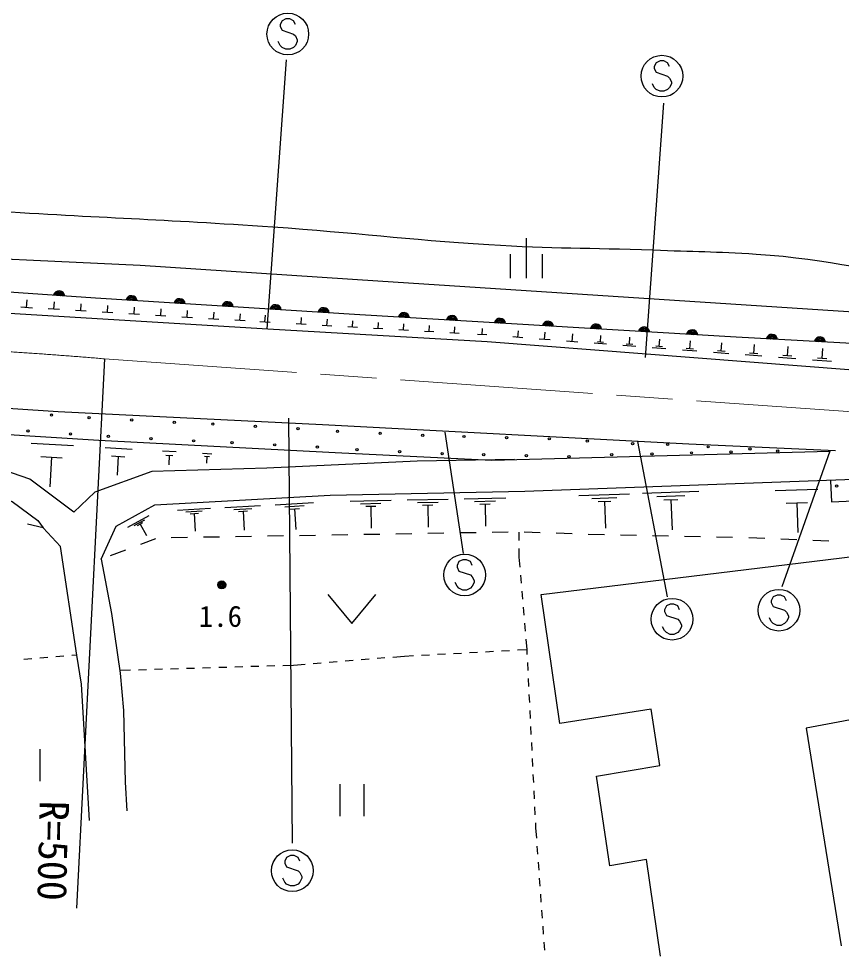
# Model space of a CAD drawing. Units: millimetres, scale not verified. Extents: x 40000 to 680000, y 20000 to 380000.
# Drawn here: x 114873 to 166147, y 255262 to 313678 of the extents above; entities that cross this region are included whole.
import ezdxf
from ezdxf.enums import TextEntityAlignment as Align

# ---------------------------------------------------------------- set-up
doc = ezdxf.new("R2010")
doc.units = ezdxf.units.MM
doc.header["$LTSCALE"] = 1000
doc.linetypes.add('CHAIN', pattern=[18.5, 12, -1.5, 3.5, -1.5])
for name, color, linetype, lineweight in [('M-BGD', 7, 'Continuous', 25), ('M-BMK', 2, 'CHAIN', 13), ('M-BMK-SRVR', 3, 'Continuous', 25), ('M-STR-STRC', 7, 'Continuous', 25)]:
    doc.layers.add(name, color=color, linetype=linetype, lineweight=lineweight)
doc.styles.add('ＭＳ ゴシック', font='')
doc.styles.get('ＭＳ ゴシック').set_extended_font_data('MS Gothic')

msp = doc.modelspace()

# ---------------------------------------------------------------- linework, layer by layer
at = {"layer": 'M-BGD'}
for p, q in [((146508, 300016), (146508, 297516)), ((145508, 299016), (145508, 297516)), ((147508, 299016), (147508, 297516)), ((115727, 295654), (114999, 295698)), ((115363, 295676), (115392, 296162)), ((117418, 295551), (116713, 295594)), ((117066, 295573), (117094, 296042)), ((118744, 295471), (118772, 295924)), ((120408, 295370), (120435, 295814)), ((122068, 295269), (122095, 295710)), ((123723, 295168), (123750, 295606)), ((119084, 295450), (118404, 295491)), ((120741, 295349), (120075, 295390)), ((122399, 295249), (121737, 295289)), ((124052, 295148), (123395, 295188)), ((125700, 295048), (125047, 295088)), ((125374, 295068), (125400, 295503)), ((127020, 294968), (127046, 295400)), ((128661, 294868), (128687, 295297)), ((130223, 294773), (130249, 295202)), ((132477, 294642), (132501, 295058)), ((127344, 294948), (126696, 294987)), ((128983, 294849), (128339, 294888)), ((130544, 294754), (129901, 294793)), ((132789, 294624), (132165, 294660)), ((134393, 294532), (133781, 294567)), ((134087, 294549), (134111, 294957)), ((135986, 294440), (135386, 294474)), ((135686, 294457), (135709, 294857)), ((137278, 294365), (137301, 294761)), ((138866, 294273), (138889, 294667)), ((140450, 294182), (140472, 294572)), ((142029, 294091), (142051, 294478)), ((137575, 294348), (136981, 294382)), ((139161, 294256), (138572, 294290)), ((140743, 294165), (140157, 294199)), ((142319, 294074), (141739, 294108)), ((144057, 293974), (143476, 294007)), ((143767, 293990), (143789, 294378)), ((146304, 293801), (145679, 293849)), ((145991, 293825), (146024, 294241)), ((147657, 293696), (147692, 294142)), ((149369, 293563), (149406, 294039)), ((151135, 293528), (151167, 293934)), ((147992, 293670), (147323, 293722)), ((149726, 293535), (149012, 293591)), ((151508, 293397), (150747, 293456)), ((151326, 293514), (150945, 293543)), ((153339, 293256), (152529, 293318)), ((153145, 293379), (152740, 293410)), ((152943, 293395), (152976, 293827)), ((155014, 293241), (154584, 293274)), ((154799, 293258), (154835, 293716)), ((156706, 293117), (156744, 293602)), ((158666, 292972), (158706, 293485)), ((160689, 292824), (160731, 293371)), ((162786, 292671), (162831, 293257)), ((155220, 293110), (154361, 293176)), ((157152, 292960), (156242, 293031)), ((156934, 293099), (156479, 293134)), ((159137, 292806), (158175, 292881)), ((158906, 292953), (158425, 292991)), ((161191, 292647), (160166, 292727)), ((160945, 292804), (160433, 292844)), ((163060, 292650), (162511, 292692)), ((164959, 292513), (165007, 293140)), ((163324, 292482), (162225, 292567)), ((165534, 292311), (164359, 292402)), ((165252, 292490), (164665, 292536)), ((115640, 287233), (118284, 287079)), ((120269, 286963), (121939, 286866)), ((116254, 286401), (117577, 286324)), ((116916, 286363), (116808, 284512)), ((120657, 286438), (121492, 286389)), ((121074, 286414), (121006, 285245)), ((123845, 286755), (124696, 286705)), ((124043, 286487), (124469, 286462)), ((124256, 286475), (124221, 285879)), ((126320, 286611), (126918, 286576)), ((126459, 286423), (126758, 286405)), ((126609, 286414), (126584, 285996)), ((144365, 286181), (165440, 286738)), ((165478, 284883), (165536, 283584)), ((149797, 283967), (152942, 284082)), ((153761, 284112), (157265, 284240)), ((154646, 283910), (156398, 283975)), ((162024, 284283), (164689, 284360)), ((127730, 283226), (129947, 283349)), ((130851, 283400), (133256, 283534)), ((131461, 283273), (132664, 283340)), ((135536, 283618), (138089, 283671)), ((136178, 283461), (137454, 283488)), ((139078, 283691), (141652, 283745)), ((139725, 283533), (141012, 283560)), ((140050, 283368), (140694, 283382)), ((140372, 283375), (140401, 282002)), ((142641, 283765), (145237, 283819)), ((143294, 283606), (144592, 283632)), ((143622, 283439), (144271, 283453)), ((143946, 283446), (143975, 282062)), ((150591, 283786), (152163, 283844)), ((150992, 283591), (151778, 283620)), ((151385, 283605), (151446, 281928)), ((155092, 283693), (155968, 283725)), ((155530, 283709), (155599, 281840)), ((162713, 283503), (164045, 283541)), ((163379, 283522), (163433, 281657)), ((121681, 282002), (123008, 282735)), ((124780, 283061), (126820, 283175)), ((125298, 282954), (126318, 283011)), ((125560, 282832), (126070, 282861)), ((125815, 282846), (125876, 281759)), ((128292, 283109), (129401, 283171)), ((128577, 282977), (129132, 283007)), ((128855, 282992), (128921, 281810)), ((131771, 283129), (132372, 283163)), ((132072, 283146), (132143, 281863)), ((136500, 283297), (137139, 283311)), ((136819, 283304), (136848, 281942)), ((116393, 281947), (115422, 282190)), ((122062, 282097), (122725, 282463)), ((122276, 282100), (122608, 282283)), ((122442, 282192), (122833, 281484)), ((139382, 281585), (138382, 281568)), ((141382, 281618), (140382, 281602)), ((143381, 281652), (142382, 281635)), ((145381, 281685), (144381, 281668)), ((146038, 281696), (146044, 281166)), ((147380, 281651), (146381, 281685)), ((149379, 281584), (148380, 281617)), ((123393, 281271), (122456, 280921)), ((125384, 281351), (124384, 281334)), ((127384, 281384), (126384, 281367)), ((129383, 281418), (128384, 281401)), ((131383, 281451), (130383, 281434)), ((133383, 281484), (132383, 281468)), ((135383, 281518), (134383, 281501)), ((137382, 281551), (136382, 281535)), ((151378, 281530), (150379, 281551)), ((153378, 281488), (152378, 281509)), ((155377, 281446), (154378, 281467)), ((157377, 281403), (156377, 281425)), ((159377, 281361), (158377, 281382)), ((161375, 281284), (160376, 281326)), ((163373, 281202), (162374, 281243)), ((165372, 281119), (164373, 281161)), ((121519, 280571), (120583, 280221)), ((146049, 280666), (146055, 280135)), ((146055, 280135), (146109, 279498)), ((146151, 279000), (146193, 278502)), ((134142, 277797), (135642, 275997)), ((135642, 275997), (137142, 277797)), ((146235, 278004), (146277, 277505)), ((146319, 277007), (146361, 276509)), ((146402, 276011), (146444, 275512)), ((146486, 275014), (146540, 274377)), ((118500, 274018), (118188, 273992)), ((138916, 273964), (139482, 273995)), ((139982, 274022), (140481, 274049)), ((140980, 274076), (141480, 274103)), ((141979, 274130), (142478, 274157)), ((142977, 274184), (143477, 274211)), ((143976, 274238), (144475, 274265)), ((144974, 274292), (145474, 274319)), ((145973, 274346), (146540, 274377)), ((146540, 274377), (146555, 274068)), ((115696, 273785), (115198, 273744)), ((116693, 273868), (116195, 273827)), ((117690, 273951), (117191, 273909)), ((131335, 273388), (132009, 273408)), ((132009, 273408), (132721, 273466)), ((133219, 273506), (133718, 273546)), ((134216, 273586), (134715, 273626)), ((135213, 273666), (135711, 273706)), ((136210, 273746), (136708, 273787)), ((137207, 273827), (137705, 273867)), ((138203, 273907), (138916, 273964)), ((146580, 273569), (146605, 273069)), ((121166, 273082), (121840, 273102)), ((122339, 273117), (122839, 273132)), ((123339, 273147), (123839, 273162)), ((124338, 273177), (124838, 273192)), ((125338, 273207), (125838, 273222)), ((126338, 273237), (126837, 273252)), ((127337, 273267), (127837, 273283)), ((128337, 273298), (128836, 273313)), ((129336, 273328), (129836, 273343)), ((130336, 273358), (130835, 273373)), ((146630, 272570), (146655, 272071)), ((146680, 271571), (146705, 271072)), ((146730, 270572), (146755, 270073)), ((146780, 269574), (146805, 269074)), ((116192, 268174), (116192, 266174)), ((146830, 268575), (146855, 268076)), ((146880, 267576), (146905, 267077)), ((146930, 266577), (146955, 266078)), ((134892, 265986), (134892, 263986)), ((136392, 265986), (136392, 263986)), ((146980, 265579), (147005, 265079)), ((147030, 264580), (147055, 264081)), ((147080, 263581), (147096, 263272)), ((147096, 263272), (147143, 262619)), ((147178, 262121), (147214, 261622)), ((147250, 261123), (147285, 260625)), ((147321, 260126), (147357, 259627)), ((147392, 259128), (147428, 258630)), ((147464, 258131), (147499, 257632)), ((147535, 257134), (147571, 256635)), ((147607, 256136), (147642, 255637))]:
    msp.add_line(p, q, dxfattribs=at)
for points in [[(70444, 301162), (76939, 300658), (82303, 300048), (88492, 299636), (96350, 299367), (107365, 299026), (122452, 298326), (137252, 297339), (177750, 294711), (192173, 293725), (206184, 292899), (218607, 292227), (232941, 291671), (246539, 290433), (259321, 289114), (272937, 287356), (280023, 286334), (288069, 285697), (294401, 285374), (309237, 284531), (312233, 284584), (323817, 284513)], [(284073, 284136), (254203, 287832), (235537, 289437), (218423, 290370), (207902, 290953), (194151, 291733), (182015, 292621), (159600, 293832), (136135, 295232), (119658, 296263), (112132, 296792), (101593, 297339), (83375, 298120), (70314, 298848)], [(70201, 296839), (81267, 296137), (99583, 295958), (113576, 295384), (130403, 294361), (144073, 293572), (166883, 291805), (182903, 290765), (199067, 289975), (213831, 289042), (239296, 287186), (254150, 286127), (268393, 285051), (280144, 284333), (284073, 284136)], [(91564, 290917), (117325, 289195), (133812, 288388), (156649, 287186), (165780, 286773)], [(69836, 290344), (87080, 289697), (105988, 286325), (108140, 285930), (114455, 283598), (116070, 282414), (116393, 281947)], [(145772, 286218), (139718, 286109), (130349, 285679), (123174, 285463), (119622, 284172), (118312, 282934), (115567, 284979), (108158, 287544), (103985, 288413)], [(103985, 288413), (119856, 287412), (134600, 286657), (144365, 286181)], [(120016, 280010), (120949, 282055), (123353, 283383), (134296, 283992), (146423, 284244), (174355, 285266), (196654, 283957), (209839, 283149), (215795, 282719)], [(165536, 283584), (172373, 283888), (178365, 283778), (188256, 283204), (195149, 282709), (203024, 282227)], [(119290, 263721), (118788, 272206), (118500, 274018), (117478, 280799), (116393, 281947)], [(120016, 280010), (120653, 276619), (121191, 272906), (121407, 270574), (121514, 266107), (121622, 264313)], [(154873, 255262), (154012, 261290), (151715, 260895), (150890, 266493), (154837, 267138), (154299, 270654), (148594, 269758), (147446, 277794), (167036, 280198), (168722, 270367), (163950, 269470), (166139, 255908)]]:
    msp.add_lwpolyline(points, dxfattribs=at)
for centre, radius in [((116917, 288985), 70), ((119261, 288821), 70), ((121918, 288678), 70), ((124571, 288534), 70), ((115447, 287995), 70), ((126972, 288419), 70), ((129629, 288281), 70), ((132284, 288143), 70), ((134744, 287969), 70), ((118098, 287807), 70), ((120461, 287663), 70), ((123118, 287520), 70), ((125772, 287377), 70), ((137402, 287847), 70), ((140057, 287725), 70), ((142625, 287649), 70), ((145285, 287576), 70), ((147942, 287504), 70), ((150312, 287361), 70), ((128175, 287264), 70), ((130832, 287126), 70), ((133487, 286988), 70), ((135954, 286821), 70), ((153142, 287203), 70), ((155325, 287148), 70), ((157849, 287003), 70), ((160453, 286872), 70), ((138612, 286699), 70), ((141267, 286577), 70), ((143856, 286523), 70), ((146516, 286451), 70), ((149173, 286390), 70), ((151841, 286515), 70), ((154347, 286558), 70), ((156810, 286632), 70), ((159278, 286682), 70), ((162187, 286739), 70), ((165860, 284556), 70), ((127533, 278404), 250), ((127533, 278404), 204), ((127533, 278404), 159), ((127533, 278404), 114), ((127533, 278404), 68.2), ((127533, 278404), 22.7)]:
    msp.add_circle(centre, radius, dxfattribs=at)
for centre, radius, start, end in [((117387, 296368), 354, 4.77489, 167.18007), ((117387, 296368), 283, 6.99893, 164.95603), ((117387, 296368), 212, 10.74525, 161.2097), ((117387, 296368), 142, 18.45698, 153.49797), ((117387, 296368), 100, 28.77465, 143.18031), ((121905, 296068), 354, 5.21525, 167.62043), ((121905, 296068), 283, 7.43929, 165.39639), ((121905, 296068), 212, 11.18562, 161.65006), ((121905, 296068), 142, 18.89735, 153.93833), ((121905, 296068), 100, 29.21501, 143.62067), ((124899, 295881), 354, 5.21525, 167.62043), ((124899, 295881), 283, 7.43929, 165.39639), ((124899, 295881), 212, 11.18562, 161.65006), ((124899, 295881), 142, 18.89735, 153.93833), ((124899, 295881), 100, 29.21501, 143.62067), ((127893, 295693), 354, 5.21525, 167.62043), ((127893, 295693), 283, 7.43929, 165.39639), ((127893, 295693), 212, 11.18562, 161.65006), ((127893, 295693), 142, 18.89735, 153.93833), ((127893, 295693), 100, 29.21501, 143.62067), ((130887, 295506), 354, 5.21525, 167.62043), ((130887, 295506), 283, 7.43929, 165.39639), ((130887, 295506), 212, 11.18562, 161.65006), ((130887, 295506), 142, 18.89735, 153.93833), ((130887, 295506), 100, 29.21501, 143.62067), ((133881, 295318), 354, 5.21525, 167.62043), ((133881, 295318), 283, 7.43929, 165.39639), ((133881, 295318), 212, 11.18562, 161.65006), ((133881, 295318), 142, 18.89735, 153.93833), ((133881, 295318), 100, 29.21501, 143.62067), ((138880, 295014), 354, 5.38473, 167.78991), ((138880, 295014), 283, 7.60877, 165.56587), ((138880, 295014), 212, 11.3551, 161.81954), ((138880, 295014), 142, 19.06683, 154.10782), ((138880, 295014), 100, 29.38449, 143.79015), ((141875, 294835), 354, 5.38473, 167.78991), ((141875, 294835), 283, 7.60877, 165.56587), ((141875, 294835), 212, 11.3551, 161.81954), ((144869, 294656), 354, 5.38473, 167.78991), ((141875, 294835), 142, 19.06683, 154.10782), ((141875, 294835), 100, 29.38449, 143.79015), ((144869, 294656), 283, 7.60877, 165.56587), ((144869, 294656), 212, 11.3551, 161.81954), ((144869, 294656), 142, 19.06683, 154.10782), ((144869, 294656), 100, 29.38449, 143.79015), ((147864, 294478), 354, 5.38473, 167.78991), ((147864, 294478), 283, 7.60877, 165.56587), ((147864, 294478), 212, 11.3551, 161.81954), ((147864, 294478), 142, 19.06683, 154.10782), ((147864, 294478), 100, 29.38449, 143.79015), ((150859, 294299), 354, 5.38473, 167.78991), ((150859, 294299), 283, 7.60877, 165.56587), ((150859, 294299), 212, 11.3551, 161.81954), ((150859, 294299), 142, 19.06683, 154.10782), ((153853, 294121), 354, 5.38473, 167.78991), ((150859, 294299), 100, 29.38449, 143.79015), ((153853, 294121), 283, 7.60877, 165.56587), ((153853, 294121), 212, 11.3551, 161.81954), ((153853, 294121), 142, 19.06683, 154.10782), ((153853, 294121), 100, 29.38449, 143.79015), ((156848, 293942), 354, 5.38473, 167.78991), ((156848, 293942), 283, 7.60877, 165.56587), ((156848, 293942), 212, 11.3551, 161.81954), ((156848, 293942), 142, 19.06683, 154.10782), ((156848, 293942), 100, 29.38449, 143.79015), ((161818, 293658), 354, 5.70521, 168.11038), ((161818, 293658), 283, 7.92925, 165.88635), ((161818, 293658), 212, 11.67557, 162.14002), ((164813, 293496), 354, 5.70521, 168.11038), ((161818, 293658), 142, 19.3873, 154.42829), ((161818, 293658), 100, 29.70496, 144.11063), ((164813, 293496), 283, 7.92925, 165.88635), ((164813, 293496), 212, 11.67557, 162.14002), ((164813, 293496), 142, 19.3873, 154.42829), ((164813, 293496), 100, 29.70496, 144.11063)]:
    msp.add_arc(centre, radius, start, end, dxfattribs=at)
for points, knots in [([(71862, 323154), (78832, 322663), (80585, 322543), (86175, 322129), (89681, 321869), (91642, 321686), (95149, 321451), (102621, 320952), (106804, 320621), (114284, 320266), (118517, 320065), (120893, 320052), (125125, 319818), (136284, 319200), (142499, 318322), (153654, 317641), (163272, 317055), (168669, 316885), (178292, 316371), (188413, 315831), (194085, 315566), (204200, 314932), (212934, 314385), (217823, 314030), (226552, 313408), (231812, 313033), (234749, 312677), (240014, 312392), (251980, 311744), (258710, 311889), (270663, 311037), (275029, 310726), (277439, 310132), (281808, 309870), (285021, 309677), (286116, 309639), (290045, 309602)], [0, 0, 0, 0, 1, 1, 1, 2, 2, 2, 3, 3, 3, 4, 4, 4, 5, 5, 5, 6, 6, 6, 7, 7, 7, 8, 8, 8, 9, 9, 9, 10, 10, 10, 11, 11, 11, 12, 12, 12, 12]), ([(70557, 303172), (72199, 303137), (72626, 303118), (73952, 303071), (77407, 302948), (79332, 302655), (82788, 302571), (86458, 302481), (88515, 302571), (92186, 302571), (92649, 302571), (92908, 302572), (93371, 302571), (96976, 302559), (99001, 302684), (102600, 302486), (106705, 302260), (108996, 301990), (113099, 301724), (119974, 301278), (123836, 301183), (130709, 300708), (135973, 300345), (138906, 299937), (144171, 299607), (148167, 299357), (150415, 299413), (154416, 299269), (156930, 299178), (158341, 299177), (160851, 299015), (165574, 298710), (168150, 297807), (172873, 297491), (173633, 297440), (174060, 297442), (174821, 297406), (178163, 297246), (180089, 297546), (183372, 296898), (185240, 296529), (186112, 295726), (187944, 295205), (188786, 294965), (189270, 294793), (190145, 294781), (191338, 294766), (192015, 294767), (193193, 294951), (193527, 295003), (193711, 295048), (194040, 295120), (196657, 295695), (198074, 296278), (200729, 296644), (202105, 296834), (202907, 296739), (204285, 296559), (205629, 296384), (206371, 296183), (207671, 295797), (209491, 295258), (210351, 294511), (212159, 293935), (212870, 293708), (213283, 293621), (214021, 293511), (214546, 293433), (214847, 293462), (215376, 293427), (216302, 293364), (216818, 293241), (217747, 293257), (219889, 293294), (221043, 293811), (223165, 294104), (225807, 294469), (227279, 294764), (229939, 294951), (232348, 295119), (233704, 295135), (236119, 295120), (237213, 295113), (237824, 295046), (238913, 294951), (243615, 294540), (246199, 293880), (250851, 293088), (252252, 292850), (253005, 292552), (254407, 292326), (258794, 291619), (261251, 291195), (265668, 290717), (267088, 290564), (267885, 290498), (269309, 290379), (271854, 290165), (273290, 290159), (275828, 289871), (278584, 289558), (280126, 289346), (282855, 288855), (284967, 288474), (285671, 288330), (288239, 287758)], [0, 0, 0, 0, 1, 1, 1, 2, 2, 2, 3, 3, 3, 4, 4, 4, 5, 5, 5, 6, 6, 6, 7, 7, 7, 8, 8, 8, 9, 9, 9, 10, 10, 10, 11, 11, 11, 12, 12, 12, 13, 13, 13, 14, 14, 14, 15, 15, 15, 16, 16, 16, 17, 17, 17, 18, 18, 18, 19, 19, 19, 20, 20, 20, 21, 21, 21, 22, 22, 22, 23, 23, 23, 24, 24, 24, 25, 25, 25, 26, 26, 26, 27, 27, 27, 28, 28, 28, 29, 29, 29, 30, 30, 30, 31, 31, 31, 32, 32, 32, 33, 33, 33, 34, 34, 34, 35, 35, 35, 35])]:
    msp.add_open_spline(points, degree=3, knots=knots, dxfattribs=at)
at = {"layer": 'M-BMK'}
msp.add_line((120224, 292489), (169178, 289014), dxfattribs=at)
msp.add_arc((90811, -62502), 356207, 85.26352, 89.59146, dxfattribs=at)
at = {"layer": 'M-BMK-SRVR'}
msp.add_line((120224, 292489), (118465, 258258), dxfattribs=at)
at = {"layer": 'M-STR-STRC'}
for p, q in [((131291, 313550), (131173, 313313)), ((131173, 313313), (131173, 313195)), ((131173, 313195), (131291, 312959)), ((131527, 313668), (131291, 313550)), ((131764, 313668), (131527, 313668)), ((132000, 313550), (131764, 313668)), ((132118, 313313), (132000, 313550)), ((131291, 312959), (132000, 312722)), ((132000, 312722), (132118, 312604)), ((132118, 312604), (132237, 312368)), ((131173, 312013), (131055, 312250)), ((131291, 311895), (131173, 312013)), ((132118, 312013), (132000, 311895)), ((132237, 312250), (132118, 312013)), ((132237, 312368), (132237, 312250)), ((131527, 311777), (131291, 311895)), ((131764, 311777), (131527, 311777)), ((132000, 311895), (131764, 311777)), ((131538, 311108), (130329, 294366)), ((154612, 310931), (154494, 310694)), ((154849, 311049), (154612, 310931)), ((155085, 311049), (154849, 311049)), ((155321, 310931), (155085, 311049)), ((155440, 310694), (155321, 310931)), ((154494, 310694), (154494, 310576)), ((154494, 310576), (154612, 310340)), ((154612, 310340), (155321, 310103)), ((154494, 309394), (154376, 309631)), ((155321, 310103), (155440, 309985)), ((155440, 309985), (155558, 309749)), ((155558, 309631), (155440, 309394)), ((155558, 309749), (155558, 309631)), ((154612, 309276), (154494, 309394)), ((154849, 309158), (154612, 309276)), ((155085, 309158), (154849, 309158)), ((155321, 309276), (155085, 309158)), ((155440, 309394), (155321, 309276)), ((155075, 308417), (153926, 292576)), ((131695, 288791), (131928, 262313)), ((141440, 287925), (142575, 280360)), ((153440, 287333), (155289, 277667)), ((165440, 286738), (162438, 278287)), ((142316, 279851), (142197, 279614)), ((142552, 279969), (142316, 279851)), ((142788, 279969), (142552, 279969)), ((143025, 279851), (142788, 279969)), ((143143, 279614), (143025, 279851)), ((142197, 279614), (142197, 279496)), ((142197, 279496), (142316, 279260)), ((142316, 279260), (143025, 279023)), ((143025, 279023), (143143, 278905)), ((143143, 278905), (143261, 278669)), ((143261, 278669), (143261, 278551)), ((142197, 278314), (142079, 278551)), ((142316, 278196), (142197, 278314)), ((142552, 278078), (142316, 278196)), ((142788, 278078), (142552, 278078)), ((143025, 278196), (142788, 278078)), ((143143, 278314), (143025, 278196)), ((143261, 278551), (143143, 278314)), ((161906, 277650), (161788, 277414)), ((162142, 277768), (161906, 277650)), ((162379, 277768), (162142, 277768)), ((162615, 277650), (162379, 277768)), ((162733, 277414), (162615, 277650)), ((155246, 277090), (155128, 276854)), ((155482, 277208), (155246, 277090)), ((155718, 277208), (155482, 277208)), ((155955, 277090), (155718, 277208)), ((156073, 276854), (155955, 277090)), ((161788, 277414), (161788, 277295)), ((161788, 277295), (161906, 277059)), ((161906, 277059), (162615, 276823)), ((155128, 276854), (155128, 276735)), ((155128, 276735), (155246, 276499)), ((155246, 276499), (155955, 276263)), ((161788, 276114), (161670, 276350)), ((162615, 276823), (162733, 276704)), ((162733, 276704), (162851, 276468)), ((162851, 276350), (162733, 276114)), ((162851, 276468), (162851, 276350)), ((155128, 275554), (155009, 275790)), ((155955, 276263), (156073, 276145)), ((156073, 276145), (156191, 275908)), ((156191, 275790), (156073, 275554)), ((156191, 275908), (156191, 275790)), ((161906, 275995), (161788, 276114)), ((162142, 275877), (161906, 275995)), ((162379, 275877), (162142, 275877)), ((162615, 275995), (162379, 275877)), ((162733, 276114), (162615, 275995)), ((155246, 275435), (155128, 275554)), ((155482, 275317), (155246, 275435)), ((155718, 275317), (155482, 275317)), ((155955, 275435), (155718, 275317)), ((156073, 275554), (155955, 275435)), ((131574, 261418), (131455, 261181)), ((131455, 261181), (131455, 261063)), ((131810, 261536), (131574, 261418)), ((132046, 261536), (131810, 261536)), ((132283, 261418), (132046, 261536)), ((132401, 261181), (132283, 261418)), ((131455, 261063), (131574, 260827)), ((131574, 260827), (132283, 260590)), ((132283, 260590), (132401, 260472)), ((131455, 259881), (131337, 260118)), ((132401, 260472), (132519, 260236)), ((132519, 260118), (132401, 259881)), ((132519, 260236), (132519, 260118)), ((131574, 259763), (131455, 259881)), ((131810, 259645), (131574, 259763)), ((132046, 259645), (131810, 259645)), ((132283, 259763), (132046, 259645)), ((132401, 259881), (132283, 259763))]:
    msp.add_line(p, q, dxfattribs=at)
for centre in [(131646, 312722), (154967, 310103), (142670, 279023), (162260, 276823), (155600, 276263), (131928, 260590)]:
    msp.add_circle(centre, 1300, dxfattribs=at)

# ---------------------------------------------------------------- texts
at = {"layer": 'M-BGD', "style": 'ＭＳ ゴシック'}
msp.add_text('1.6', height=1320, dxfattribs=at).set_placement((126098, 275390), align=Align.BOTTOM_LEFT)
at = {"layer": 'M-BMK-SRVR', "style": 'ＭＳ ゴシック'}
msp.add_text('R=500', height=1833, rotation=268.686, dxfattribs=at).set_placement((117101, 264950), align=Align.MIDDLE_LEFT)

doc.saveas('drawing.dxf')
